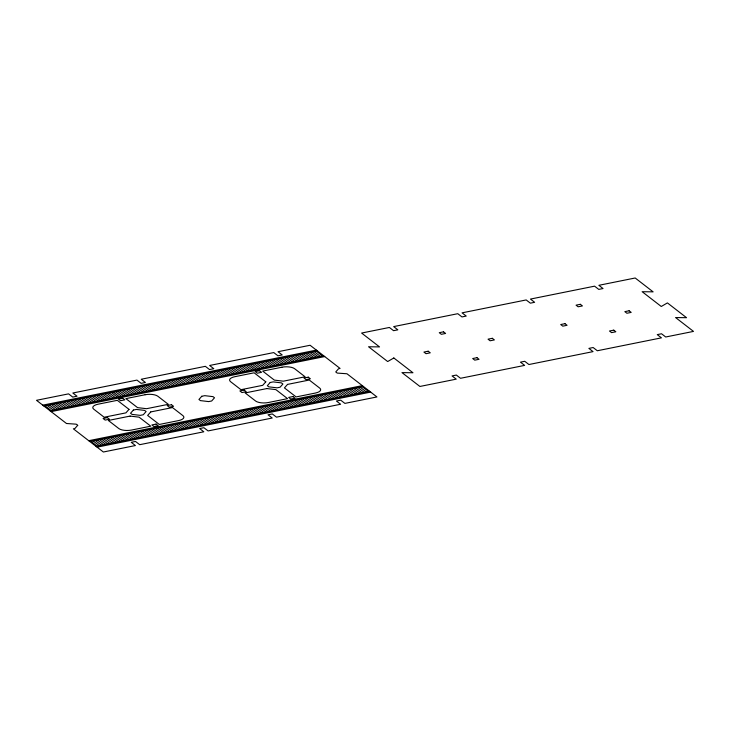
<?xml version="1.0" encoding="UTF-8"?>
<svg xmlns="http://www.w3.org/2000/svg" width="730" height="730" viewBox="0 0 730 730"><rect width="100%" height="100%" fill="white"/><g stroke="black" fill="none" stroke-linecap="round" stroke-linejoin="round"><path stroke-width="1.09" d="M42.769 405.159L316.364 350.108M43.809 405.971L317.404 350.911M50.078 410.817L323.673 355.756M51.127 411.62L324.713 356.568M88.731 440.701L362.326 385.641M89.772 441.504L363.367 386.444M96.041 446.349L369.635 391.289M97.09 447.161L370.676 392.101M316.263 351.139L322.523 355.984M362.226 386.672L368.486 391.526M314.119 351.568L320.388 356.423M360.082 387.11L366.351 391.955M311.984 352.006L318.253 356.851M357.946 387.539L364.215 392.384M309.849 352.435L316.117 357.28M355.811 387.968L362.08 392.813M307.713 352.864L313.973 357.709M353.676 388.397L359.936 393.242M305.569 353.293L311.838 358.138M351.531 388.825L357.8 393.671M303.434 353.721L309.702 358.567M349.396 389.254L355.665 394.1M301.298 354.15L307.567 358.996M347.261 389.683L353.53 394.529M299.163 354.579L305.423 359.425M345.126 390.121L351.395 394.966M297.019 355.017L303.288 359.863M342.981 390.55L349.25 395.395M294.884 355.446L301.152 360.291M340.846 390.979L347.115 395.824M292.748 355.875L299.017 360.72M338.711 391.408L344.98 396.253M290.613 356.304L296.873 361.149M336.576 391.837L342.845 396.682M288.469 356.733L294.738 361.578M334.431 392.265L340.7 397.111M286.333 357.162L292.602 362.007M332.296 392.694L338.565 397.54M284.198 357.59L290.467 362.436M330.161 393.132L336.43 397.978M282.063 358.029L288.332 362.874M328.026 393.561L334.294 398.407M279.918 358.457L286.187 363.303M325.881 393.99L332.15 398.835M277.783 358.886L284.052 363.732M323.746 394.419L330.015 399.264M275.648 359.315L281.917 364.16M321.611 394.848L327.88 399.693M273.513 359.744L279.782 364.589M319.475 395.277L325.744 400.122M271.368 360.173L277.637 365.018M317.34 395.706L323.6 400.551M269.233 360.602L275.502 365.447M315.196 396.144L321.465 400.989M267.098 361.04L273.367 365.885M313.06 396.572L319.329 401.418M264.963 361.469L271.231 366.314M310.925 397.001L317.194 401.847M262.827 361.898L269.087 366.743M308.79 397.43L315.05 402.276M260.683 362.326L266.952 367.172M306.646 397.859L312.915 402.704M258.548 362.755L264.817 367.601M304.51 398.288L310.779 403.133M256.412 363.184L262.681 368.029M302.375 398.717L308.644 403.562M254.277 363.613L260.537 368.458M300.24 399.155L306.5 404M252.133 364.051L258.402 368.896M298.096 399.584L304.364 404.429M249.998 364.48L256.266 369.325M295.96 400.013L302.229 404.858M248.018 364.872L254.286 369.718M293.98 400.414L300.249 405.26M245.873 365.31L252.142 370.156M291.836 400.843L298.105 405.688M243.738 365.739L250.007 370.584M289.701 401.272L295.969 406.117M241.603 366.168L247.871 371.013M287.565 401.701L293.834 406.546M239.467 366.597L245.736 371.442M285.43 402.13L291.699 406.975M237.323 367.026L243.592 371.871M283.295 402.559L289.554 407.404M235.188 367.455L241.457 372.3M281.15 402.987L287.419 407.833M233.053 367.884L239.321 372.729M279.015 403.425L285.284 408.271M230.917 368.321L237.186 373.167M276.88 403.854L283.149 408.7M228.773 368.75L235.042 373.596M274.745 404.283L281.004 409.128M226.638 369.179L232.906 374.025M272.6 404.712L278.869 409.557M224.502 369.608L230.771 374.454M270.465 405.141L276.734 409.986M222.367 370.037L228.636 374.882M268.33 405.57L274.599 410.415M220.232 370.466L226.492 375.311M266.195 405.999L272.454 410.844M218.088 370.895L224.356 375.74M264.05 406.437L270.319 411.282M215.952 371.333L222.221 376.178M261.915 406.865L268.184 411.711M213.817 371.762L220.086 376.607M259.78 407.294L266.048 412.14M211.682 372.19L217.941 377.036M257.644 407.723L263.913 412.569M209.537 372.619L215.806 377.465M255.5 408.152L261.769 412.998M207.402 373.048L213.671 377.894M253.365 408.581L259.634 413.426M205.267 373.477L211.536 378.322M251.23 409.01L257.498 413.855M203.132 373.906L209.391 378.751M249.094 409.439L255.363 414.293M200.987 374.335L207.256 379.18M246.95 409.877L253.219 414.722M198.852 374.773L205.121 379.618M244.815 410.306L251.084 415.151M196.717 375.202L202.986 380.047M242.679 410.734L248.948 415.58M194.582 375.631L200.85 380.476M240.544 411.163L246.813 416.009M192.437 376.06L198.706 380.905M238.4 411.592L244.669 416.438M190.302 376.488L196.571 381.334M236.264 412.021L242.533 416.866M188.167 376.917L194.436 381.763M234.129 412.45L240.398 417.295M186.031 377.346L192.3 382.191M231.994 412.888L238.263 417.733M183.887 377.784L190.156 382.63M229.859 413.317L236.118 418.162M181.752 378.213L188.021 383.058M227.714 413.746L233.983 418.591M179.461 378.669L185.73 383.515M225.424 414.202L231.693 419.047M177.326 379.098L183.595 383.943M223.289 414.64L229.558 419.485M175.191 379.536L181.46 384.382M221.154 415.069L227.422 419.914M173.046 379.965L179.315 384.81M219.018 415.498L225.278 420.343M170.911 380.394L177.18 385.239M216.874 415.927L223.143 420.772M168.776 380.823L175.045 385.668M214.739 416.355L221.007 421.201M166.641 381.252L172.91 386.097M212.603 416.784L218.872 421.63M164.496 381.68L170.765 386.526M210.468 417.213L216.728 422.059M162.361 382.109L168.63 386.955M208.324 417.651L214.593 422.497M160.226 382.538L166.495 387.393M206.189 418.08L212.457 422.925M158.091 382.976L164.359 387.822M204.053 418.509L210.322 423.354M155.955 383.405L162.215 388.25M201.918 418.938L208.178 423.783M153.811 383.834L160.08 388.679M199.774 419.367L206.043 424.212M151.676 384.263L157.945 389.108M197.638 419.796L203.907 424.641M149.54 384.692L155.809 389.537M195.503 420.224L201.772 425.07M147.405 385.121L153.665 389.966M193.368 420.653L199.628 425.508M145.261 385.549L151.53 390.395M191.224 421.091L197.492 425.937M143.126 385.988L149.394 390.833M189.088 421.52L195.357 426.366M140.99 386.416L147.259 391.262M186.953 421.949L193.222 426.795M138.855 386.845L145.115 391.691M184.818 422.378L191.087 427.223M136.711 387.274L142.98 392.12M182.673 422.807L188.942 427.652M134.575 387.703L140.844 392.548M180.538 423.236L186.807 428.081M132.44 388.132L138.709 392.977M178.403 423.665L184.672 428.51M130.305 388.561L136.574 393.406M176.268 424.103L182.536 428.948M128.161 388.999L134.429 393.844M174.123 424.531L180.392 429.377M126.025 389.428L132.294 394.273M171.988 424.96L178.257 429.806M123.89 389.856L130.159 394.702M169.853 425.389L176.122 430.235M121.755 390.285L128.024 395.131M167.718 425.818L173.986 430.663M119.611 390.714L125.879 395.56M165.582 426.247L171.842 431.092M117.475 391.143L123.744 395.988M163.438 426.676L169.707 431.521M115.34 391.572L121.609 396.417M161.303 427.114L167.571 431.959M113.205 392.01L119.474 396.855M159.167 427.543L165.436 432.388M111.215 392.402L117.484 397.248M157.178 427.935L163.447 432.78M109.08 392.831L115.349 397.677M155.043 428.373L161.312 433.219M106.945 393.269L113.214 398.115M152.908 428.802L159.177 433.647M104.81 393.698L111.069 398.543M150.772 429.231L157.041 434.076M102.665 394.127L108.934 398.972M148.628 429.66L154.897 434.505M100.53 394.556L106.799 399.401M146.493 430.089L152.762 434.934M98.395 394.985L104.664 399.83M144.357 430.517L150.626 435.363M96.26 395.414L102.528 400.259M142.222 430.946L148.491 435.792M94.115 395.842L100.384 400.688M140.078 431.384L146.347 436.23M91.98 396.28L98.249 401.126M137.943 431.813L144.212 436.659M89.845 396.709L96.114 401.555M135.807 432.242L142.076 437.087M87.71 397.138L93.978 401.984M133.672 432.671L139.941 437.516M85.565 397.567L91.834 402.412M131.528 433.1L137.797 437.945M83.43 397.996L89.699 402.841M129.393 433.529L135.661 438.374M81.295 398.425L87.563 403.27M127.257 433.958L133.526 438.803M79.159 398.854L85.428 403.699M125.122 434.396L131.391 439.241M77.015 399.292L83.284 404.137M122.987 434.825L129.246 439.67M74.88 399.721L81.149 404.566M120.842 435.253L127.111 440.099M72.745 400.149L79.013 404.995M118.707 435.682L124.976 440.528M70.609 400.578L76.878 405.424M116.572 436.111L122.841 440.957M68.474 401.007L74.734 405.853M114.437 436.54L120.696 441.385M66.33 401.436L72.599 406.281M112.292 436.969L118.561 441.814M64.194 401.865L70.463 406.71M110.157 437.407L116.426 442.252M62.059 402.303L68.328 407.148M108.022 437.836L114.291 442.681M59.924 402.732L66.184 407.577M105.886 438.265L112.146 443.11M57.779 403.161L64.048 408.006M103.742 438.693L110.011 443.539M55.644 403.59L61.913 408.435M101.607 439.122L107.876 443.968M53.509 404.018L59.778 408.864M99.472 439.551L105.74 444.397M51.374 404.447L57.633 409.293M97.336 439.98L103.605 444.826M49.229 404.876L55.498 409.722M95.192 440.409L101.461 445.263M47.094 405.305L53.363 410.16M93.057 440.847L99.326 445.692M44.959 405.743L51.228 410.588M90.921 441.276L97.19 446.121M77.709 425.316L74.88 428.519L73.365 428.82L103.359 452.007L135.415 445.546L131.236 442.316L135.515 441.458L139.695 444.689L203.816 431.786L199.637 428.556L203.907 427.698L208.087 430.928L272.217 418.025L268.038 414.795L272.308 413.928L276.488 417.159L340.609 404.256L336.43 401.026L340.709 400.168L344.888 403.398L376.945 396.947L346.96 373.76L337.224 373.085L335.745 371.944L338.565 368.75L340.08 368.44L310.095 345.263L278.03 351.714L282.209 354.944L277.938 355.802L273.759 352.572L209.629 365.474L213.808 368.705L209.537 369.562L205.358 366.332L141.237 379.244L145.416 382.474L141.136 383.332L136.957 380.102L72.836 393.005L77.015 396.235L72.745 397.093L68.565 393.862L36.5 400.314L66.485 423.5L76.23 424.176L77.709 425.316M129.009 409.357L125.916 412.861L104.171 417.231L93.732 409.156A9.517 3.659 -0.9 0 1 98.103 404.201L117.338 400.332L129.009 409.357M133.371 410.041L130.551 413.244L132.03 414.385L140.251 415.361L143.281 414.749L146.1 411.547L144.622 410.406L136.4 409.43L133.371 410.041M150.736 411.93L147.643 415.434L159.313 424.459L178.549 420.589A9.517 3.659 -0.9 0 0 182.92 415.635L172.481 407.559L150.736 411.93M201.772 396.271L198.943 399.474L200.421 400.615L208.652 401.591L211.673 400.989L214.501 397.786L213.023 396.645L204.792 395.669L201.772 396.271M265.802 381.827L262.709 385.33L240.973 389.701L230.525 381.626A9.517 3.659 -0.9 0 1 234.896 376.68L254.131 372.802L265.802 381.827M270.173 382.511L267.344 385.714L268.822 386.854L277.053 387.831L280.074 387.219L282.902 384.016L281.424 382.876L273.193 381.899L270.173 382.511M287.529 384.409L284.445 387.904L296.106 396.928L315.351 393.059A9.517 3.659 -0.9 0 0 319.722 388.104L309.274 380.029L287.529 384.409M393.826 357.965L387.685 361.551L368.559 346.768L379.518 346.905L361.605 333.053L389.391 327.46L393.57 330.69L397.841 329.832L393.662 326.602L457.783 313.699L461.962 316.929L466.242 316.072L462.063 312.841L526.184 299.939L530.363 303.169L534.634 302.302L530.464 299.072L594.585 286.169L598.764 289.399L603.035 288.542L598.856 285.311L635.191 277.993L653.113 291.854L642.154 291.708L661.28 306.49L667.412 302.904L686.538 317.696L675.578 317.55L693.5 331.402L665.714 336.995L661.535 333.765L657.255 334.623L661.435 337.853L597.313 350.756L593.134 347.526L588.864 348.392L593.043 351.623L528.921 364.526L524.742 361.295L520.463 362.153L524.642 365.383L460.52 378.286L456.341 375.056L452.062 375.923L456.241 379.153L419.905 386.462L401.984 372.61L412.952 372.756L393.826 357.965M443.53 331.831L439.259 332.697L441.349 334.313L445.619 333.446L443.53 331.831M580.332 304.31L576.052 305.167L578.142 306.782L582.421 305.925L580.332 304.31M122.704 398.233L118.433 399.1L120.523 400.715L124.793 399.848L122.704 398.233M259.497 370.703L255.226 371.57L257.316 373.185L261.586 372.318L259.497 370.703M145.124 394.738L125.889 398.616L137.559 407.632L146.557 408.7L168.302 404.329L157.853 396.253A9.517 3.659 -0.9 0 0 145.124 394.738M281.917 367.217L262.681 371.086L274.352 380.111L283.349 381.179L305.094 376.799L294.646 368.723A9.517 3.659 -0.9 0 0 281.917 367.217M428.181 351.212L423.911 352.07L426.001 353.685L430.271 352.827L428.181 351.212M492.312 338.3L488.032 339.167L490.122 340.782L494.392 339.915L492.312 338.3M564.983 323.682L560.704 324.54L562.793 326.155L567.073 325.297L564.983 323.682M629.105 310.779L624.825 311.637L626.915 313.252L631.195 312.394L629.105 310.779M107.356 417.606L103.085 418.473L105.175 420.088L109.445 419.221L107.356 417.606M171.477 404.703L167.207 405.57L169.296 407.185L173.567 406.318L171.477 404.703M244.148 390.085L239.878 390.942L241.968 392.558L246.238 391.7L244.148 390.085M308.279 377.173L303.999 378.04L306.089 379.655L310.369 378.788L308.279 377.173M130.095 416.091L108.35 420.462L118.798 428.537A9.517 3.659 -0.9 0 0 131.528 430.052L150.763 426.174L139.092 417.159L130.095 416.091M266.888 388.561L245.152 392.932L255.591 401.007A9.517 3.659 -0.9 0 0 268.321 402.522L287.565 398.644L275.894 389.628L266.888 388.561M476.964 357.682L472.684 358.54L474.774 360.155L479.053 359.297L476.964 357.682M613.757 330.152L609.477 331.009L611.567 332.624L615.846 331.767L613.757 330.152M156.129 424.075L151.858 424.942L153.948 426.557L158.218 425.69L156.129 424.075M292.931 396.554L288.651 397.412L290.741 399.027L295.02 398.169L292.931 396.554"/></g></svg>
